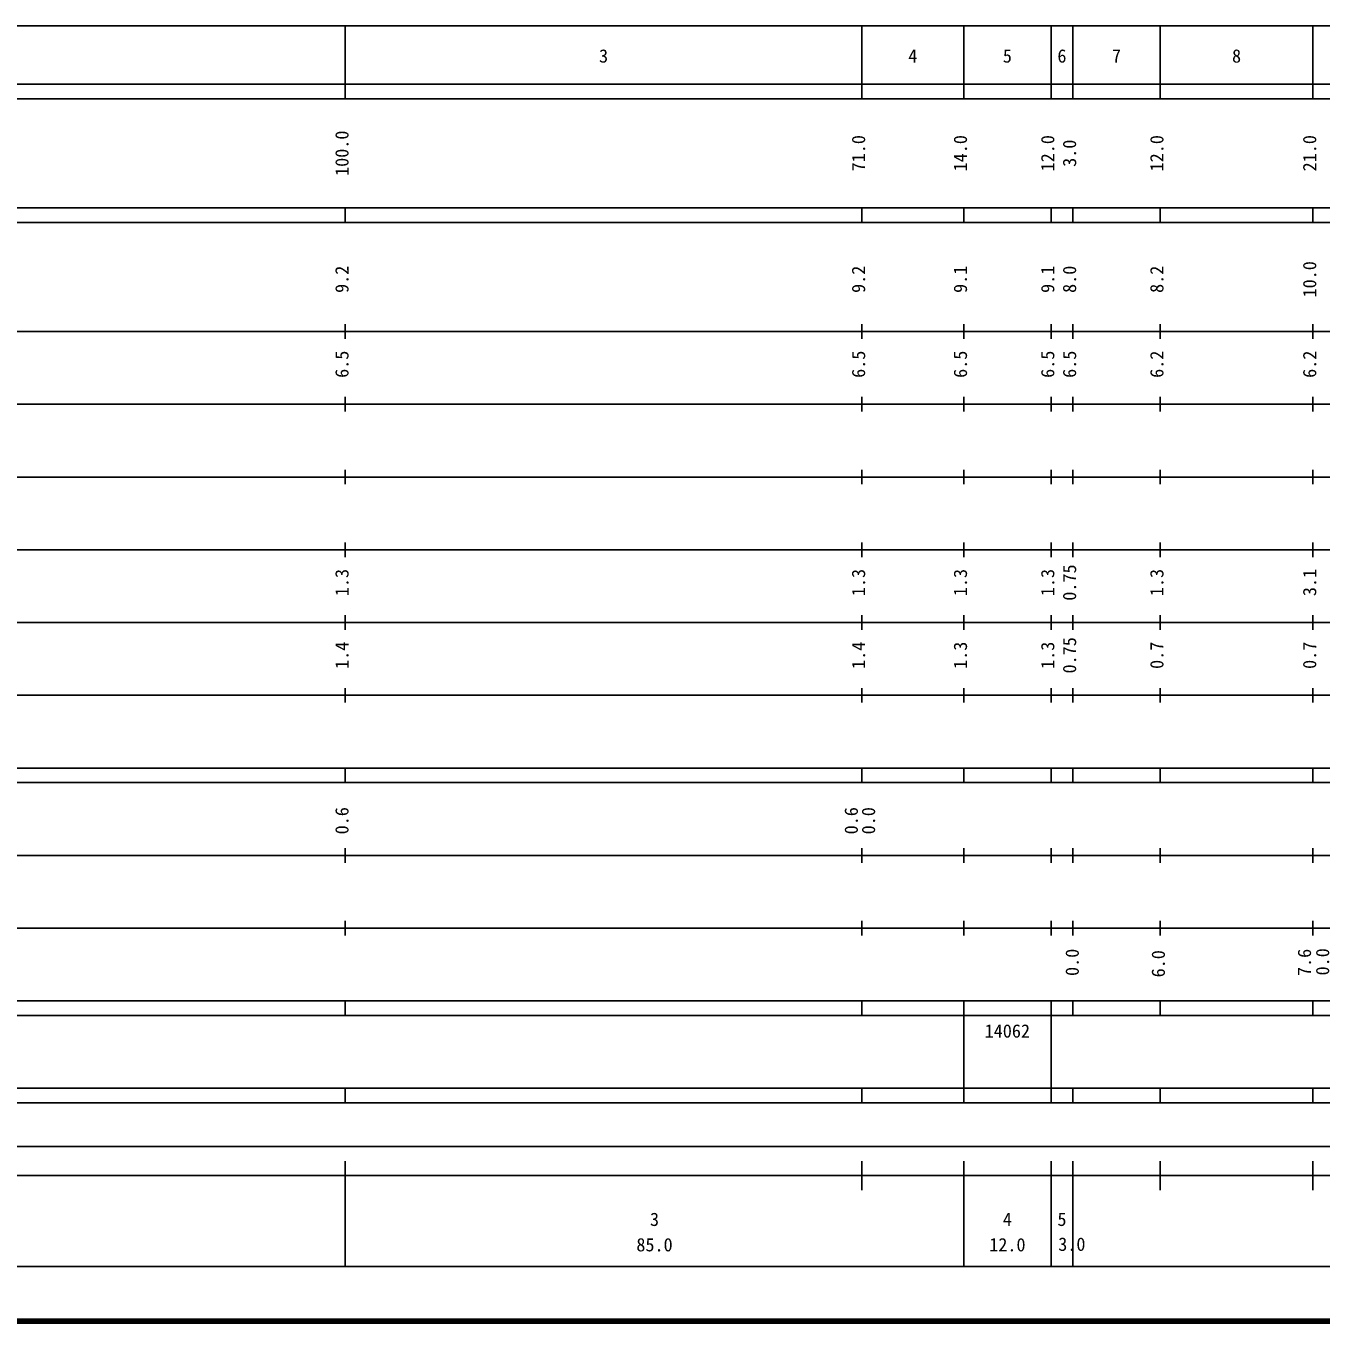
# Model space of a CAD drawing. Units: millimetres on the paper, enlarged 1000 times. Extents: x 40000 to 680000, y 20000 to 380000.
# Drawn here: x 224106 to 402116, y 20000 to 198000 of the extents above; entities that cross this region are included whole.
import ezdxf
from ezdxf.enums import TextEntityAlignment as Align

# ---------------------------------------------------------------- set-up
doc = ezdxf.new("R2010")
doc.units = ezdxf.units.MM
doc.header["$LTSCALE"] = 1000
doc.layers.add('M-TTL', color=7, linetype='Continuous', lineweight=13)
doc.layers.add('M-TTL-BAND', color=7, linetype='Continuous', lineweight=25)
doc.styles.add('ＭＳ ゴシック', font='')
doc.styles.get('ＭＳ ゴシック').set_extended_font_data('MS Gothic')

msp = doc.modelspace()

# ---------------------------------------------------------------- linework, layer by layer
at = {"layer": 'M-TTL', "color": 2, "lineweight": 140}
msp.add_line((40000, 20000), (680000, 20000), dxfattribs=at)
at = {"layer": 'M-TTL-BAND'}
for p, q in [((68000, 198000), (579000, 198000)), ((268000, 188000), (268000, 198000)), ((339000, 188000), (339000, 198000)), ((353000, 188000), (353000, 198000)), ((365000, 188000), (365000, 198000)), ((368000, 188000), (368000, 198000)), ((380000, 188000), (380000, 198000)), ((401000, 188000), (401000, 198000)), ((40000, 190000), (579000, 190000)), ((40000, 188000), (579000, 188000)), ((40000, 173000), (579000, 173000)), ((268000, 171000), (268000, 173000)), ((339000, 171000), (339000, 173000)), ((353000, 171000), (353000, 173000)), ((365000, 171000), (365000, 173000)), ((368000, 171000), (368000, 173000)), ((380000, 171000), (380000, 173000)), ((401000, 171000), (401000, 173000)), ((40000, 171000), (579000, 171000)), ((268000, 155000), (268000, 157000)), ((339000, 155000), (339000, 157000)), ((353000, 155000), (353000, 157000)), ((365000, 155000), (365000, 157000)), ((368000, 155000), (368000, 157000)), ((380000, 155000), (380000, 157000)), ((401000, 155000), (401000, 157000)), ((40000, 156000), (579000, 156000)), ((46000, 146000), (579000, 146000)), ((268000, 145000), (268000, 147000)), ((339000, 145000), (339000, 147000)), ((353000, 145000), (353000, 147000)), ((365000, 145000), (365000, 147000)), ((368000, 145000), (368000, 147000)), ((380000, 145000), (380000, 147000)), ((401000, 145000), (401000, 147000)), ((52000, 136000), (579000, 136000)), ((268000, 135000), (268000, 137000)), ((339000, 135000), (339000, 137000)), ((353000, 135000), (353000, 137000)), ((365000, 135000), (365000, 137000)), ((368000, 135000), (368000, 137000)), ((380000, 135000), (380000, 137000)), ((401000, 135000), (401000, 137000)), ((268000, 125000), (268000, 127000)), ((339000, 125000), (339000, 127000)), ((353000, 125000), (353000, 127000)), ((365000, 125000), (365000, 127000)), ((368000, 125000), (368000, 127000)), ((380000, 125000), (380000, 127000)), ((401000, 125000), (401000, 127000)), ((46000, 126000), (579000, 126000)), ((52000, 116000), (579000, 116000)), ((268000, 115000), (268000, 117000)), ((339000, 115000), (339000, 117000)), ((353000, 115000), (353000, 117000)), ((365000, 115000), (365000, 117000)), ((368000, 115000), (368000, 117000)), ((380000, 115000), (380000, 117000)), ((401000, 115000), (401000, 117000)), ((268000, 105000), (268000, 107000)), ((339000, 105000), (339000, 107000)), ((353000, 105000), (353000, 107000)), ((365000, 105000), (365000, 107000)), ((368000, 105000), (368000, 107000)), ((380000, 105000), (380000, 107000)), ((401000, 105000), (401000, 107000)), ((46000, 106000), (579000, 106000)), ((40000, 96000), (579000, 96000)), ((268000, 94000), (268000, 96000)), ((339000, 94000), (339000, 96000)), ((353000, 94000), (353000, 96000)), ((365000, 94000), (365000, 96000)), ((368000, 94000), (368000, 96000)), ((380000, 94000), (380000, 96000)), ((401000, 94000), (401000, 96000)), ((40000, 94000), (579000, 94000)), ((49000, 84000), (579000, 84000)), ((268000, 83000), (268000, 85000)), ((339000, 83000), (339000, 85000)), ((353000, 83000), (353000, 85000)), ((365000, 83000), (365000, 85000)), ((368000, 83000), (368000, 85000)), ((380000, 83000), (380000, 85000)), ((401000, 83000), (401000, 85000)), ((268000, 73000), (268000, 75000)), ((339000, 73000), (339000, 75000)), ((353000, 73000), (353000, 75000)), ((365000, 73000), (365000, 75000)), ((368000, 73000), (368000, 75000)), ((380000, 73000), (380000, 75000)), ((401000, 73000), (401000, 75000)), ((40000, 74000), (579000, 74000)), ((40000, 64000), (579000, 64000)), ((268000, 62000), (268000, 64000)), ((339000, 62000), (339000, 64000)), ((353000, 62000), (353000, 64000)), ((365000, 62000), (365000, 64000)), ((368000, 62000), (368000, 64000)), ((380000, 62000), (380000, 64000)), ((401000, 62000), (401000, 64000)), ((40000, 62000), (579000, 62000)), ((353000, 52000), (353000, 62000)), ((365000, 52000), (365000, 62000)), ((40000, 52000), (579000, 52000)), ((268000, 50000), (268000, 52000)), ((339000, 50000), (339000, 52000)), ((353000, 50000), (353000, 52000)), ((365000, 50000), (365000, 52000)), ((368000, 50000), (368000, 52000)), ((380000, 50000), (380000, 52000)), ((401000, 50000), (401000, 52000)), ((40000, 50000), (579000, 50000)), ((71000, 44000), (560500, 44000)), ((268000, 27500), (268000, 42000)), ((339000, 38000), (339000, 42000)), ((353000, 27500), (353000, 42000)), ((365000, 27500), (365000, 42000)), ((368000, 27500), (368000, 42000)), ((380000, 38000), (380000, 42000)), ((401000, 38000), (401000, 42000)), ((40000, 40000), (579000, 40000)), ((68000, 27500), (579000, 27500))]:
    msp.add_line(p, q, dxfattribs=at)

# ---------------------------------------------------------------- texts
at = {"layer": 'M-TTL-BAND', "style": 'ＭＳ ゴシック'}
for s, p in [('3', (303500, 192405)), ('4', (346000, 192405)), ('5', (359000, 192405)), ('6', (366500, 192405)), ('7', (374000, 192405)), ('8', (390500, 192405)), ('3', (310500, 32523)), ('4', (359000, 32523)), ('5', (366500, 32523)), ('85.0', (310500, 29033)), ('12.0', (359000, 29033)), ('3.0', (367862, 29105))]:
    msp.add_text(s, height=1833, dxfattribs=at).set_placement(p, align=Align.BOTTOM_CENTER)
for s, p in [('100.0', (269000, 180500)), ('71.0', (340000, 180500)), ('14.0', (354000, 180500)), ('12.0', (366000, 180500)), ('3.0', (369000, 180500)), ('12.0', (381000, 180500)), ('21.0', (402000, 180500)), ('9.2', (269000, 163174)), ('9.2', (340000, 163174)), ('9.1', (354000, 163174)), ('9.1', (366000, 163174)), ('8.0', (369000, 163174)), ('8.2', (381000, 163174)), ('10.0', (402000, 163174)), ('6.5', (269000, 151500)), ('6.5', (340000, 151500)), ('6.5', (354000, 151500)), ('6.5', (366000, 151500)), ('6.5', (369000, 151500)), ('6.2', (381000, 151500)), ('6.2', (402000, 151500)), ('1.3', (269000, 121500)), ('1.3', (340000, 121500)), ('1.3', (354000, 121500)), ('1.3', (366000, 121500)), ('0.75', (369000, 121500)), ('1.3', (381000, 121500)), ('3.1', (402000, 121500)), ('1.4', (269000, 111500)), ('1.4', (340000, 111500)), ('1.3', (354000, 111500)), ('1.3', (366000, 111500)), ('0.75', (369000, 111500)), ('0.7', (381000, 111500)), ('0.7', (402000, 111500)), ('0.6', (269000, 88764)), ('0.6', (339000, 88764)), ('0.0', (341370, 88764)), ('0.0', (369365, 69304)), ('6.0', (381198, 69108)), ('7.6', (401285, 69292)), ('0.0', (403778, 69376))]:
    msp.add_text(s, height=1833, rotation=90, dxfattribs=at).set_placement(p, align=Align.BOTTOM_CENTER)
msp.add_text('14062', height=1833, dxfattribs=at).set_placement((355875, 58405), align=Align.BOTTOM_LEFT)

doc.saveas('drawing.dxf')
